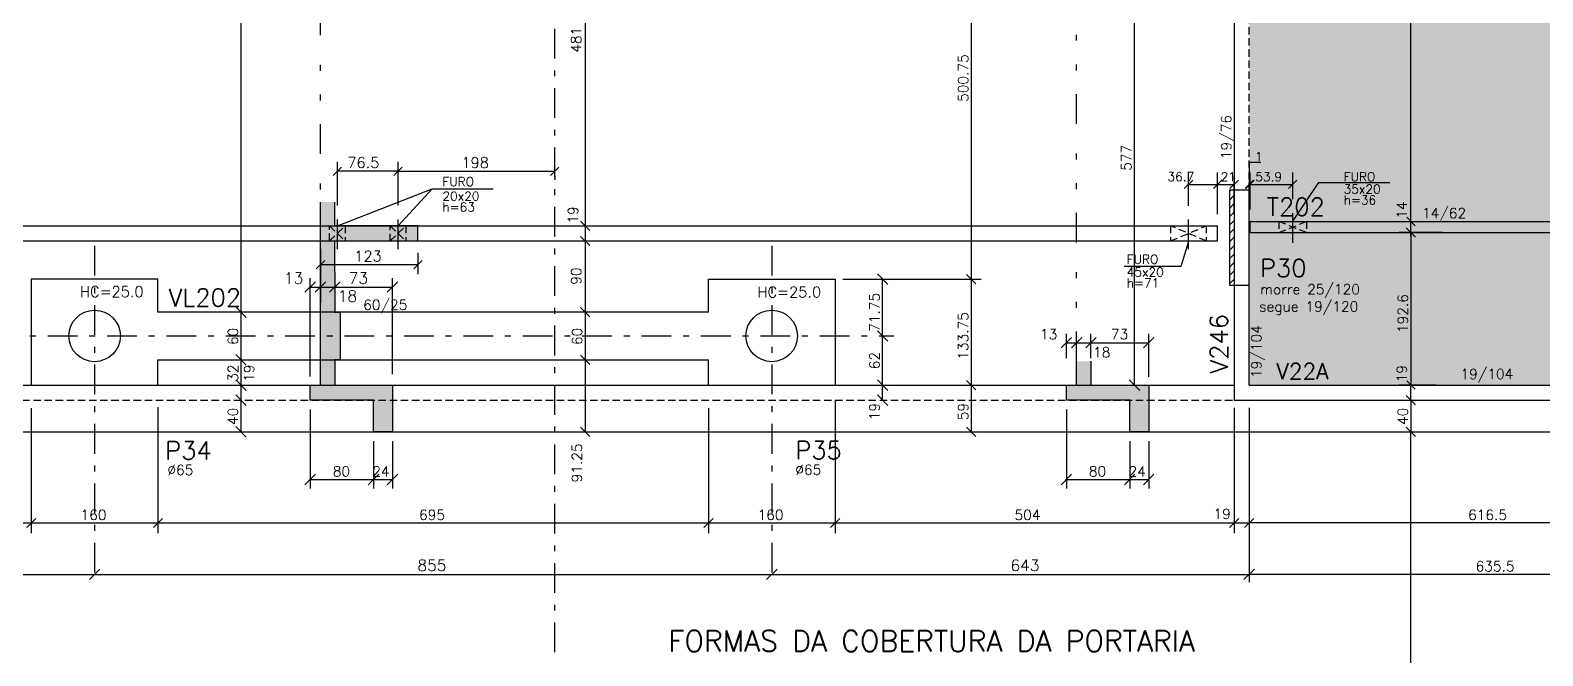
# Model space of a CAD drawing. Extents: x 37249 to 45139, y 0 to 6308.
# Drawn here: x 40434 to 42344, y 2467 to 3257 of the extents above; entities that cross this region are included whole.
import ezdxf

# ---------------------------------------------------------------- set-up
doc = ezdxf.new("R2010")
doc.units = 0
doc.header["$LTSCALE"] = 75
doc.header["$MEASUREMENT"] = 0
for name, pattern in [('ESTILO_TQS_0003', [1, 0.5, -0.2, 0.1, -0.2]), ('ESTILO_TQS_0004', [2, 0.5, -0.4, 0.1, -0.4, 0.1, -0.5]), ('HIDDEN2', [0.1875, 0.125, -0.0625])]:
    doc.linetypes.add(name, pattern=pattern)
doc.layers.get('0').update_dxf_attribs({"color": 3, "linetype": 'CONTINUOUS'})
for name, color, linetype in [('1', 3, 'CONTINUOUS'), ('110', 141, 'CONTINUOUS'), ('200', 1, 'HIDDEN2'), ('204', 1, 'ESTILO_TQS_0003'), ('205', 1, 'ESTILO_TQS_0004'), ('210', 3, 'HIDDEN2'), ('212', 3, 'CONTINUOUS'), ('213', 3, 'CONTINUOUS'), ('216', 3, 'CONTINUOUS'), ('220', 5, 'CONTINUOUS'), ('221', 1, 'CONTINUOUS'), ('222', 6, 'CONTINUOUS'), ('226', 4, 'CONTINUOUS'), ('230', 3, 'CONTINUOUS'), ('233', 6, 'CONTINUOUS'), ('250', 1, 'CONTINUOUS'), ('253', 253, 'CONTINUOUS')]:
    doc.layers.add(name, color=color, linetype=linetype)
doc.styles.get("Standard").update_dxf_attribs({"font": 'ROMANS.SHX'})

# ---------------------------------------------------------------- blocks, each defined once
blk = doc.blocks.new('_HAA22AC993A-004')
for p, q in [((2310.767808, -478.768444), (2312.438043, -477.098209)), ((2310.767808, -489.375045), (2316.767795, -483.375059)), ((2310.767808, -499.981647), (2316.767795, -493.981661)), ((2310.767808, -510.588249), (2316.767795, -504.588262)), ((2310.767808, -521.194851), (2316.767795, -515.194864)), ((2310.767808, -531.801452), (2316.767795, -525.801466)), ((2310.767808, -542.408054), (2316.767795, -536.408067)), ((2310.767808, -553.014656), (2316.767795, -547.014669)), ((2310.767808, -563.621257), (2316.767795, -557.621271)), ((2310.767808, -574.227859), (2316.767795, -568.227873)), ((2310.767808, -584.834461), (2316.767795, -578.834474)), ((2310.767808, -595.441063), (2316.767795, -589.441076))]:
    blk.add_line(p, q)

msp = doc.modelspace()

# ---------------------------------------------------------------- linework, layer by layer
at = {"layer": '1'}
for p, q in [((41954, 3299.1), (41954, 3055.1)), ((40091, 3010.1), (41933, 3010.1)), ((41933, 2991.1), (41933, 3010.1)), ((41974, 3015.7), (42587.7, 3015.7)), ((41974, 3001.7), (41974, 3015.7)), ((41974, 3001.7), (42587.7, 3001.7)), ((40091, 2991.1), (41933, 2991.1)), ((41954, 2935.1), (41954, 2790.1)), ((41973, 2809.1), (41973, 2935.1)), ((41290, 2901.1), (40595, 2901.1)), ((40595, 2841.1), (41290, 2841.1)), ((37841, 2809.1), (41954, 2809.1)), ((41973, 2809.1), (42589.3, 2809.1)), ((41954, 2790.1), (42608.3, 2790.1))]:
    msp.add_line(p, q, dxfattribs=at)
at = {"layer": '110'}
for points in [[(42583.6, 4822.5), (42589.3, 2809.1), (41973, 2809.1)], [(42583.6, 4822.5), (41973, 2809.1), (41973, 4476.1)]]:
    msp.add_solid(points, dxfattribs=at)
at = {"layer": '200'}
for p, q in [((40811.5, 2991.1), (40831.5, 3010.1)), ((40811.5, 3010.1), (40831.5, 2991.1)), ((40888.1, 2991.1), (40908.1, 3010.1)), ((40888.1, 3010.1), (40908.1, 2991.1)), ((41873.8, 2991.1), (41918.8, 3010.1)), ((41918.8, 2991.1), (41873.8, 3010.1)), ((42010.4, 3001.7), (42045.4, 3015.7)), ((42045.4, 3001.7), (42010.4, 3015.7))]:
    msp.add_line(p, q, dxfattribs=at)
at = {"layer": '204'}
for p, q in [((41096, 2471.6), (41096, 6069.6)), ((40515, 2984.9), (40515, 2558.6)), ((41370, 2984.9), (41370, 2558.6)), ((38280.7, 2871.1), (41524.2, 2871.1))]:
    msp.add_line(p, q, dxfattribs=at)
at = {"layer": '205'}
for p, q in [((41755.1, 2839.1), (41755.1, 4024.1)), ((40800.2, 2951.1), (40800.2, 3684.1)), ((40821.5, 2980.7), (40821.5, 3020.7)), ((40898.1, 2980.7), (40898.1, 3020.7)), ((41896.3, 2980.6), (41896.3, 3020.6)), ((42027.9, 2988.7), (42027.9, 3028.7))]:
    msp.add_line(p, q, dxfattribs=at)
at = {"layer": '210'}
for p, q in [((41973, 3055.1), (41973, 3299.1)), ((40811.5, 2991.1), (40811.5, 3010.1)), ((40831.5, 3010.1), (40831.5, 2991.1)), ((40888.1, 2990.7), (40888.1, 3010.1)), ((40908.1, 3010.1), (40908.1, 2991.1)), ((41873.8, 3010.1), (41873.8, 2991.1)), ((41918.8, 3010.1), (41918.8, 2991.1)), ((42010.4, 3015.7), (42010.4, 3001.7)), ((42045.4, 3015.7), (42045.4, 3001.7)), ((37822, 2790.1), (41954, 2790.1))]:
    msp.add_line(p, q, dxfattribs=at)
at = {"layer": '216'}
for p, q in [((40826.8, 3084.5), (40816.2, 3073.9)), ((40892.8, 3073.9), (40903.4, 3084.5)), ((40903.4, 3084.5), (40892.8, 3073.9)), ((41090.7, 3073.9), (41101.3, 3084.5)), ((41891, 3057.3), (41901.6, 3067.9)), ((41927.7, 3057.3), (41938.3, 3067.9)), ((41927.7, 3057.3), (41938.3, 3067.9)), ((41948.7, 3057.3), (41959.3, 3067.9)), ((41967.7, 3057.3), (41978.3, 3067.9)), ((41968.7, 3057.3), (41979.3, 3067.9)), ((41968.7, 3057.3), (41979.3, 3067.9)), ((42022.6, 3057.3), (42033.2, 3067.9)), ((42182.5, 3010.4), (42171.9, 3021)), ((42182.5, 3010.4), (42171.9, 3021)), ((41128.6, 3015.9), (41140.3, 3004.2)), ((42171.3, 3007.5), (42183, 2995.9)), ((42171.9, 3007), (42182.5, 2996.4)), ((41128.6, 2996.9), (41140.3, 2985.2)), ((40794.9, 2955.8), (40805.5, 2966.5)), ((40917.9, 2955.8), (40928.5, 2966.5)), ((41516.7, 2936.2), (41503.4, 2949.4)), ((41616.1, 2948.6), (41627.8, 2937)), ((40780.6, 2926.2), (40793.9, 2939.4)), ((40793.6, 2926.2), (40806.9, 2939.4)), ((40811.6, 2926.2), (40824.9, 2939.4)), ((40884.6, 2926.2), (40897.9, 2939.4)), ((40706.5, 2894.4), (40693.2, 2907.7)), ((41128.6, 2906.9), (41140.3, 2895.2)), ((41128.6, 2906.9), (41140.3, 2895.2)), ((41516.7, 2864.4), (41503.4, 2877.7)), ((41735.5, 2856), (41748.7, 2869.2)), ((41748.5, 2856), (41761.7, 2869.2)), ((41766.5, 2856), (41779.7, 2869.2)), ((41839.5, 2856), (41852.7, 2869.2)), ((40706.5, 2834.4), (40693.2, 2847.7)), ((41128.6, 2846.9), (41140.3, 2835.2)), ((40706.5, 2802.4), (40693.2, 2815.7)), ((41516.7, 2802.4), (41503.4, 2815.7)), ((41616.1, 2814.9), (41627.8, 2803.2)), ((41834.7, 2802.4), (41821.4, 2815.7)), ((42182.5, 2803.8), (42171.9, 2814.4)), ((42171.9, 2814.4), (42182.5, 2803.8)), ((40706.5, 2783.4), (40693.2, 2796.7)), ((41516.7, 2783.4), (41503.4, 2796.7)), ((42171.3, 2795.9), (42183, 2784.2)), ((40706.5, 2743.4), (40693.2, 2756.7)), ((41128.6, 2755.9), (41140.3, 2744.2)), ((41616.1, 2755.9), (41627.8, 2744.2)), ((42171.3, 2755.9), (42183, 2744.2)), ((40780.6, 2683.2), (40793.9, 2696.4)), ((40860.6, 2683.2), (40873.9, 2696.4)), ((40897.9, 2696.4), (40884.6, 2683.2)), ((41735.5, 2683.2), (41748.7, 2696.4)), ((41815.5, 2683.2), (41828.7, 2696.4)), ((41852.7, 2696.4), (41839.5, 2683.2)), ((40429.2, 2629), (40440.9, 2640.7)), ((40589.2, 2629), (40600.9, 2640.7)), ((41284.2, 2629), (41295.9, 2640.7)), ((41444.2, 2629), (41455.9, 2640.7)), ((41948.2, 2629), (41959.9, 2640.7)), ((41967.2, 2629), (41978.9, 2640.7)), ((40508.4, 2563.3), (40521.7, 2576.5)), ((41363.4, 2563.3), (41376.7, 2576.5)), ((41979.7, 2576.5), (41966.4, 2563.3))]:
    msp.add_line(p, q, dxfattribs=at)
at = {"layer": '220'}
for p, q in [((40800.2, 2951.1), (40800.2, 3040.1)), ((40816.2, 2943.1), (40816.2, 2943.1))]:
    msp.add_line(p, q, dxfattribs=at)
for points in [[(40818.2, 2951.1), (40818.2, 2991.1), (40923.2, 2991.1), (40923.2, 3010.1), (40818.2, 3010.1), (40818.2, 3040.1)], [(40818.2, 2951.1), (40818.2, 2901.1), (40825.2, 2901.1), (40825.2, 2841.1), (40818.2, 2841.1), (40818.2, 2809.1), (40891.2, 2809.1), (40891.2, 2790.1), (40891.2, 2790.1), (40891.2, 2750.1), (40867.2, 2750.1), (40867.2, 2790.1), (40787.2, 2790.1), (40787.2, 2809.1), (40800.2, 2809.1), (40800.2, 2951.1)], [(41773.1, 2839.1), (41773.1, 2809.1), (41846.1, 2809.1), (41846.1, 2790.1), (41846.1, 2790.1), (41846.1, 2750.1), (41822.1, 2750.1), (41822.1, 2790.1), (41742.1, 2790.1), (41742.1, 2809.1), (41755.1, 2809.1), (41755.1, 2839.1)]]:
    msp.add_lwpolyline(points, dxfattribs=at)
at = {"layer": '222'}
for points in [[(41954, 3055.1), (41948, 3055.1), (41948, 2935.1), (41954, 2935.1)], [(41954, 2935.1), (41973, 2935.1), (41973, 3055.1), (41954, 3055.1), (41954, 2935.1)]]:
    msp.add_lwpolyline(points, dxfattribs=at)
for centre in [(40515, 2871.1), (41370, 2871.1)]:
    msp.add_circle(centre, 32.5, dxfattribs=at)
at = {"layer": '230'}
for p, q in [((40595, 2942.8), (40435, 2942.8)), ((40435, 2942.8), (40435, 2808.9)), ((40595, 2901.1), (40595, 2942.8)), ((41290, 2901.1), (41290, 2942.8)), ((41290, 2942.8), (41450, 2942.8)), ((41450, 2942.8), (41450, 2809.3)), ((40595, 2808.9), (40595, 2841.1)), ((41290, 2808.9), (41290, 2841.1)), ((37782, 2750.1), (42608.5, 2750.1))]:
    msp.add_line(p, q, dxfattribs=at)
at = {"layer": '250'}
for p, q in [((42177.2, 3015.7), (42177.2, 4476.1)), ((40699.9, 2901.3), (40699.9, 3714.1)), ((41134.5, 3491.1), (41134.5, 2901.1)), ((41622, 3443.6), (41622, 2943)), ((41828, 2809.1), (41828, 3386.1)), ((40821.5, 3035.7), (40821.5, 3091.2)), ((40898.1, 3079.2), (40821.5, 3079.2)), ((40898.1, 3035.7), (40898.1, 3091.2)), ((40898.1, 3035.7), (40898.1, 3091.2)), ((40898.1, 3079.2), (41096, 3079.2)), ((41896.3, 3035.6), (41896.3, 3077.6)), ((41933, 3047.5), (41933, 3077.6)), ((41974, 3047.3), (41974, 3077.6)), ((42027.9, 3043.7), (42027.9, 3077.6)), ((40898.1, 3010.1), (40941.2, 3056.9)), ((41096, 3072.5), (41096, 3068.5)), ((41896.3, 3062.6), (41933, 3062.6)), ((41933, 3025.1), (41933, 3073.9)), ((41933, 3062.6), (41954, 3062.6)), ((41954, 3025.1), (41954, 3073.9)), ((41973, 3062.6), (41974, 3062.6)), ((41974, 3030.7), (41974, 3073.9)), ((41974, 3062.6), (42027.9, 3062.6)), ((42027.9, 3016), (42060.9, 3064.9)), ((42060.9, 3064.9), (42150.5, 3064.9)), ((41973, 3030.7), (41973, 3048.5)), ((41134.5, 3010.1), (41134.5, 2991.1)), ((42135.9, 3015.7), (42192.2, 3015.7)), ((42216.5, 3001.7), (42162.2, 3001.7)), ((42177.2, 2996.7), (42177.2, 3015.7)), ((42177.2, 3001.7), (42177.2, 2809.1)), ((40800.2, 2981.1), (40800.2, 2913.5)), ((40800.2, 2961.2), (40923.2, 2961.2)), ((40923.2, 2976.1), (40923.2, 2949.2)), ((41948, 2976.1), (41948, 2938.4)), ((40787.2, 2819.7), (40787.2, 2944)), ((40800.2, 2946.8), (40800.2, 2949.2)), ((40891.2, 2822.8), (40891.2, 2944)), ((41459.8, 2942.8), (41634.7, 2942.8)), ((41510, 2871.1), (41510, 2942.8)), ((41622, 2942.8), (41622, 2809.1)), ((40786.2, 2932.8), (40800.2, 2932.8)), ((40800.2, 2932.8), (40818.2, 2932.8)), ((40818.2, 2932.8), (40891.2, 2932.8)), ((40699.9, 2841.1), (40699.9, 2901.1)), ((41134.5, 2901.1), (41134.5, 2841.1)), ((41510, 2809.1), (41510, 2871.1)), ((41742.1, 2842.9), (41742.1, 2873.8)), ((41755.1, 2842.9), (41755.1, 2873.8)), ((41773.1, 2842.9), (41773.1, 2873.8)), ((41846.1, 2819.6), (41846.1, 2873.8)), ((41742.1, 2862.6), (41755.1, 2862.6)), ((41755.1, 2862.6), (41773.1, 2862.6)), ((41773.1, 2862.6), (41846.1, 2862.6)), ((40699.9, 2809.1), (40699.9, 2841.1)), ((41134.5, 2840.9), (41134.5, 2750.1)), ((40699.9, 2790.1), (40699.9, 2809.1)), ((41510, 2790.1), (41510, 2809.1)), ((41622, 2809.1), (41622, 2750.1)), ((42209.2, 2809.1), (42162.2, 2809.1)), ((42177.2, 2790.1), (42177.2, 2809.1)), ((40699.9, 2750.1), (40699.9, 2790.1)), ((41450, 2790.1), (41450, 2622.1)), ((42177.2, 2790.1), (42177.2, 2750.1)), ((40435, 2779.8), (40435, 2622.1)), ((40595, 2781), (40595, 2622.1)), ((40787.2, 2778), (40787.2, 2678.5)), ((41290, 2779.9), (41290, 2622.1)), ((41742.1, 2778), (41742.1, 2678.5)), ((41954, 2780.3), (41954, 2622.1)), ((41973, 2780.3), (41973, 2560.2)), ((40867.2, 2738.1), (40867.2, 2678.5)), ((40891.2, 2738.1), (40891.2, 2678.5)), ((41822.1, 2738.1), (41822.1, 2678.5)), ((41846.1, 2738.1), (41846.1, 2678.5)), ((42177.2, 2024.9), (42177.2, 2750.1)), ((40786.2, 2689.8), (40867.2, 2689.8)), ((40867.2, 2689.8), (40891.2, 2689.8)), ((41741.1, 2689.8), (41822.1, 2689.8)), ((41822.1, 2689.8), (41846.1, 2689.8)), ((39907, 2634.9), (40435, 2634.9)), ((40435, 2634.9), (40595, 2634.9)), ((40595, 2634.9), (41290, 2634.9)), ((41290, 2634.9), (41450, 2634.9)), ((41450, 2634.9), (41954, 2634.9)), ((41954, 2634.9), (41973, 2634.9)), ((42589.5, 2634.9), (41973, 2634.9)), ((39897.5, 2569.9), (40515, 2569.9)), ((40515, 2569.9), (41370, 2569.9)), ((41370, 2569.9), (41973, 2569.9)), ((42608.5, 2569.9), (41973, 2569.9))]:
    msp.add_line(p, q, dxfattribs=at)
for points in [[(41973.5, 3062.6), (41973.5, 3090.6), (41987.5, 3090.6)], [(40821.5, 3010.1), (40941.2, 3056.9), (41018.4, 3056.9)], [(41896.3, 2990.6), (41886.8, 2958.9), (41815.3, 2958.9)]]:
    msp.add_lwpolyline(points, dxfattribs=at)
at = {"layer": '253'}
for points in [[(40800.2, 3040.1), (40818.2, 2951.1), (40818.2, 3040.1)], [(40800.2, 3040.1), (40800.2, 2951.1), (40818.2, 2951.1)], [(40818.2, 2951.1), (40818.2, 2991.1), (40818.2, 3040.1)], [(40818.2, 3040.1), (40818.2, 2991.1), (40818.2, 3010.1)], [(40818.2, 2991.1), (40923.2, 2991.1), (40818.2, 3010.1)], [(40818.2, 3010.1), (40923.2, 2991.1), (40923.2, 3010.1)], [(40818.2, 2809.1), (40818.2, 2951.1), (40800.2, 2951.1)], [(40818.2, 2809.1), (40800.2, 2951.1), (40800.2, 2809.1)], [(40818.2, 2809.1), (40818.2, 2901.1), (40818.2, 2951.1)], [(40818.2, 2809.1), (40818.2, 2841.1), (40818.2, 2901.1)], [(40825.2, 2901.1), (40818.2, 2901.1), (40818.2, 2841.1)], [(40825.2, 2901.1), (40818.2, 2841.1), (40825.2, 2841.1)], [(41773.1, 2839.1), (41755.1, 2839.1), (41773.1, 2809.1)], [(41755.1, 2839.1), (41755.1, 2809.1), (41773.1, 2809.1)], [(40787.2, 2809.1), (40787.2, 2790.1), (40867.2, 2790.1)], [(40787.2, 2809.1), (40867.2, 2790.1), (40800.2, 2809.1)], [(40818.2, 2809.1), (40800.2, 2809.1), (40867.2, 2790.1)], [(40818.2, 2809.1), (40867.2, 2790.1), (40891.2, 2809.1)], [(40891.2, 2750.1), (40891.2, 2809.1), (40867.2, 2750.1)], [(40891.2, 2809.1), (40867.2, 2790.1), (40867.2, 2750.1)], [(40891.2, 2790.1), (40891.2, 2809.1), (40891.2, 2750.1)], [(41755.1, 2809.1), (41742.1, 2809.1), (41822.1, 2790.1)], [(41822.1, 2790.1), (41742.1, 2809.1), (41742.1, 2790.1)], [(41773.1, 2809.1), (41755.1, 2809.1), (41822.1, 2790.1)], [(41822.1, 2790.1), (41846.1, 2809.1), (41773.1, 2809.1)], [(41846.1, 2790.1), (41846.1, 2809.1), (41822.1, 2790.1)], [(41846.1, 2790.1), (41846.1, 2809.1), (41846.1, 2790.1)], [(40891.2, 2790.1), (40891.2, 2790.1), (40891.2, 2750.1)], [(41846.1, 2750.1), (41822.1, 2790.1), (41822.1, 2750.1)], [(41846.1, 2790.1), (41822.1, 2790.1), (41846.1, 2750.1)]]:
    msp.add_solid(points, dxfattribs=at)

# ---------------------------------------------------------------- block references
at = {"layer": '221'}
msp.add_blockref('_HAA22AC993A-004', (39637.3, 3532.2), dxfattribs=at)

# ---------------------------------------------------------------- texts
for s, p in [('FURO', (42092.3, 3066.5)), ('FURO', (40954.2, 3060.4)), ('35x20', (42092.3, 3051)), ('20x20', (40954.2, 3042.1)), ('h=63', (40954.2, 3028.3)), ('h=36', (42092.3, 3037.2)), ('FURO', (41818.4, 2962.4)), ('45x20', (41818.4, 2946.2)), ('h=71', (41818.4, 2932.4))]:
    msp.add_text(s, height=11.25).set_placement(p)
at = {"layer": '212'}
for s, p in [('19/76', (41950.4, 3094.4)), ('19/104', (41988.4, 2818))]:
    msp.add_text(s, height=12.75, rotation=90, dxfattribs=at).set_placement(p)
for s, p in [('14/62', (42191.2, 3019.9)), ('60/25', (40854.2, 2904)), ('19/104', (42239.8, 2816.7))]:
    msp.add_text(s, height=12.75, dxfattribs=at).set_placement(p)
at = {"layer": '213'}
for s, p in [('morre 25/120', (41986.6, 2923.7)), ('segue 19/120', (41985.6, 2901.9)), ('%%c65', (40606.9, 2695.4)), ('%%c65', (41399.8, 2695.7))]:
    msp.add_text(s, height=12.75, dxfattribs=at).set_placement(p)
at = {"layer": '216'}
for s, p in [('481', (41129.5, 3228.8)), ('500.75', (41618.1, 3166.7)), ('577', (41824.2, 3079.7)), ('14', (42172, 3019.2)), ('19', (41125.4, 3013)), ('90', (41129.4, 2935.8)), ('71.75', (41506.2, 2876.3)), ('192.6', (42173.3, 2874.8)), ('133.75', (41618.1, 2841)), ('60', (40696, 2859.6)), ('60', (41130.6, 2859.6)), ('62', (41506.2, 2829)), ('32', (40696.1, 2813.2)), ('19', (40716.4, 2813.1)), ('19', (42172, 2812.5)), ('40', (40696, 2758.6)), ('19', (41506.2, 2764.6)), ('59', (41618.1, 2764.6)), ('40', (42173.3, 2758.6)), ('91.25', (41130.4, 2686.1))]:
    msp.add_text(s, height=12.75, rotation=90, dxfattribs=at).set_placement(p)
for s, height, p in [('76.5', 13.5, (40834.1, 3083.3)), ('198', 13.5, (40978.1, 3083.3)), ('1', 11.2, (41980.1, 3092.1)), ('36.7', 11.25, (41869.8, 3066.7)), ('21', 11.25, (41936.9, 3066.5)), ('53.9', 11.25, (41980.7, 3066.5)), ('123', 13.5, (40842.8, 2965.2)), ('13', 14.25, (40754, 2937.1)), ('73', 14.25, (40835.7, 2937.1)), ('HC=25.0', 13.5, (40496.4, 2920.3)), ('18', 14.25, (40822, 2914.3)), ('HC=25.0', 13.5, (41352, 2919.8)), ('13', 12.75, (41708.8, 2866.9)), ('73', 12.75, (41798.4, 2866.9)), ('18', 12.75, (41775.8, 2844.1)), ('80', 12.75, (40815.7, 2693.6)), ('24', 12.75, (40865.7, 2693.6)), ('80', 12.75, (41770.6, 2693.6)), ('24', 12.75, (41820.6, 2693.6)), ('160', 12.75, (40497.2, 2638.7)), ('695', 12.75, (40924.7, 2638.7)), ('160', 12.75, (41352.2, 2638.7)), ('504', 12.75, (41676.7, 2638.7)), ('19', 12.75, (41927.9, 2639.9)), ('616.5', 12.75, (42249.4, 2638.7)), ('855', 14.25, (40922.6, 2574.2)), ('643', 14.25, (41671.6, 2574.2)), ('635.5', 12.75, (42258.9, 2573.7))]:
    msp.add_text(s, height=height, dxfattribs=at).set_placement(p)
at = {"layer": '220'}
for s, p in [('P30', (41986.6, 2945.6)), ('P34', (40604.1, 2715.1)), ('P35', (41399.8, 2715.5))]:
    msp.add_text(s, height=22.5, dxfattribs=at).set_placement(p)
at = {"layer": '222'}
msp.add_text('FORMAS DA COBERTURA DA PORTARIA', height=26.25, dxfattribs=at).set_placement((41239.5, 2472.6))
at = {"layer": '226'}
msp.add_text('T202', height=22.5, dxfattribs=at).set_placement((41995.2, 3022.9))
at = {"layer": '233'}
for s, height, p in [('VL202', 22.5, (40608.4, 2908.3)), ('V22A', 20.25, (42007.3, 2816.3))]:
    msp.add_text(s, height=height, dxfattribs=at).set_placement(p)
msp.add_text('V246', height=22.5, rotation=90, dxfattribs=at).set_placement((41946, 2823.6))

doc.saveas('drawing.dxf')
